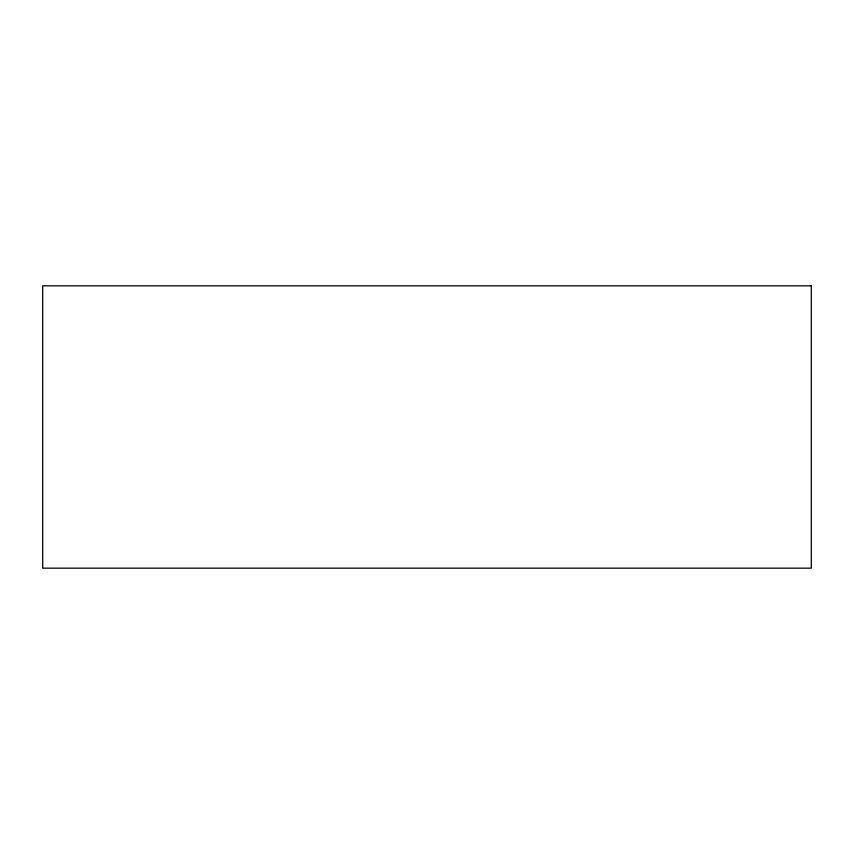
<?xml version="1.0" encoding="UTF-8"?>
<svg xmlns="http://www.w3.org/2000/svg" width="854" height="854" viewBox="0 0 854 854"><rect width="100%" height="100%" fill="white"/><g stroke="black" fill="none" stroke-linecap="round" stroke-linejoin="round"><path stroke-width="1.28" d="M811.3 285.834L42.7 285.834L42.7 568.166L811.3 568.166L811.3 285.834"/></g></svg>
